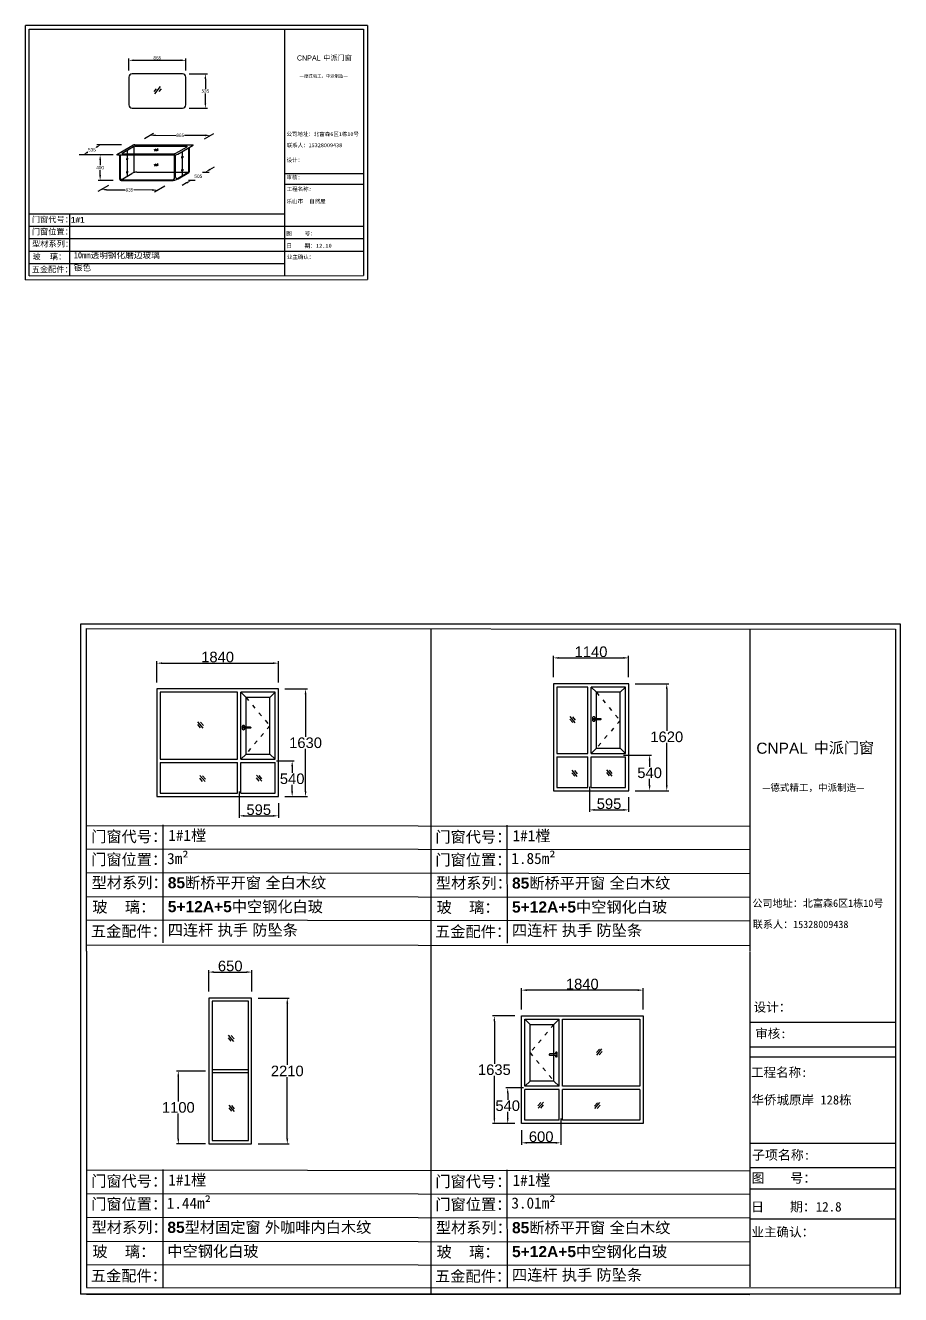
# Model space of a CAD drawing. Header units: inches. Extents: x -138455 to 599497, y -747149 to 13167.
# Drawn here: x 253082 to 266336, y -612254 to -593034 of the extents above; entities that cross this region are included whole.
import ezdxf

# ---------------------------------------------------------------- set-up
doc = ezdxf.new("R2010")
doc.units = ezdxf.units.IN
doc.header["$MEASUREMENT"] = 0
doc.header["$PDMODE"] = 35
doc.header["$PDSIZE"] = -3
doc.linetypes.add('ACAD_ISO03W100', pattern=[30, 12, -18])
doc.layers.add('0 @ 1', color=7, linetype='Continuous')
doc.styles.add('Annotative', font='arialbd.ttf')
doc.styles.add('MtXpl_', font='')
doc.styles.get("Standard").update_dxf_attribs({"font": 'arial.ttf'})
doc.styles.get('MtXpl_').set_extended_font_data('SimSun')
doc.dimstyles.get("Standard").update_dxf_attribs({"dimtxt": 80, "dimasz": 70, "dimexe": 40, "dimexo": 80, "dimgap": 0, "dimtad": 1, "dimtih": 1, "dimtoh": 1, "dimdec": 0, "dimzin": 0, "dimdsep": 46, "dimtxsty": 'Standard', "dimcen": 0.09, "dimadec": 0, "dimazin": 0, "dimtfac": 1, "dimtdec": 0, "dimtofl": 0, "dimtmove": 0, "dimatfit": 3, "dimfxl": 0, "dimtolj": 1, "dimtzin": 0, "dimarcsym": 0})

# ---------------------------------------------------------------- blocks, each defined once
blk = doc.blocks.new('*D2423')
at = {"color": 0, "lineweight": -2, "transparency": 16777216}
for p, q in [((256609, -607763), (257078, -607763)), ((257048, -607843), (257048, -608776)), ((257048, -609893), (257048, -608959)), ((256609, -609973), (257078, -609973))]:
    blk.add_line(p, q, dxfattribs=at)
at = {"color": 0, "transparency": 16777216}
for points in [[(257035, -607843), (257062, -607843), (257048, -607763)], [(257035, -609893), (257062, -609893), (257048, -609973)]]:
    blk.add_solid(points, dxfattribs=at)
at = {"layer": 'Defpoints', "color": 0, "transparency": 16777216}
for p in [(256509, -607763), (256509, -609973), (257048, -609973)]:
    blk.add_point(p, dxfattribs=at)
at = {"color": 0, "transparency": 16777216, "insert": (257048, -608868), "char_height": 160, "attachment_point": 5}
blk.add_mtext('\\A1;2210', dxfattribs=at)
blk = doc.blocks.new('*D2424')
at = {"color": 0, "lineweight": -2, "transparency": 16777216}
for p, q in [((255859, -607663), (255859, -607340)), ((256509, -607663), (256509, -607340)), ((255939, -607370), (256429, -607370))]:
    blk.add_line(p, q, dxfattribs=at)
at = {"color": 0, "transparency": 16777216}
for points in [[(255939, -607356), (255939, -607383), (255859, -607370)], [(256429, -607356), (256429, -607383), (256509, -607370)]]:
    blk.add_solid(points, dxfattribs=at)
at = {"layer": 'Defpoints', "color": 0, "transparency": 16777216}
for p in [(256509, -607370), (255859, -607763), (256509, -607763)]:
    blk.add_point(p, dxfattribs=at)
at = {"color": 0, "transparency": 16777216, "insert": (256184, -607278), "char_height": 160, "attachment_point": 5}
blk.add_mtext('\\A1;650', dxfattribs=at)
blk = doc.blocks.new('123as')
at = {"color": 0}
for p, q in [((90194, 51330), (90312, 51470)), ((90189, 51387), (90252, 51462)), ((90251, 51335), (90314, 51410))]:
    blk.add_line(p, q, dxfattribs=at)
blk = doc.blocks.new('*D2431')
at = {"color": 0, "lineweight": -2, "transparency": 16777216}
for p, q in [((255073, -602983), (255073, -602662)), ((255153, -602692), (256833, -602692)), ((256913, -602983), (256913, -602662))]:
    blk.add_line(p, q, dxfattribs=at)
at = {"color": 0, "transparency": 16777216}
for points in [[(255153, -602679), (255153, -602705), (255073, -602692)], [(256833, -602679), (256833, -602705), (256913, -602692)]]:
    blk.add_solid(points, dxfattribs=at)
at = {"layer": 'Defpoints', "color": 0, "transparency": 16777216}
for p in [(256913, -602692), (255073, -603083), (256913, -603083)]:
    blk.add_point(p, dxfattribs=at)
at = {"color": 0, "transparency": 16777216, "insert": (255993, -602600), "char_height": 160, "attachment_point": 5}
blk.add_mtext('\\A1;1840', dxfattribs=at)
blk = doc.blocks.new('*D2432')
at = {"color": 0, "lineweight": -2, "transparency": 16777216}
for p, q in [((257013, -603083), (257355, -603083)), ((257325, -603163), (257325, -603806)), ((257325, -604633), (257325, -603990)), ((257013, -604713), (257355, -604713))]:
    blk.add_line(p, q, dxfattribs=at)
at = {"color": 0, "transparency": 16777216}
for points in [[(257312, -603163), (257338, -603163), (257325, -603083)], [(257312, -604633), (257338, -604633), (257325, -604713)]]:
    blk.add_solid(points, dxfattribs=at)
at = {"layer": 'Defpoints', "color": 0, "transparency": 16777216}
for p in [(256913, -603083), (256913, -604713), (257325, -604713)]:
    blk.add_point(p, dxfattribs=at)
at = {"color": 0, "transparency": 16777216, "insert": (257325, -603898), "char_height": 160, "attachment_point": 5}
blk.add_mtext('\\A1;1630', dxfattribs=at)
blk = doc.blocks.new('*D2433')
at = {"color": 0, "lineweight": -2, "transparency": 16777216}
for p, q in [((256318, -604636), (256318, -605034)), ((256913, -604813), (256913, -605034)), ((256398, -605004), (256833, -605004))]:
    blk.add_line(p, q, dxfattribs=at)
at = {"color": 0, "transparency": 16777216}
for points in [[(256398, -604990), (256398, -605017), (256318, -605004)], [(256833, -604990), (256833, -605017), (256913, -605004)]]:
    blk.add_solid(points, dxfattribs=at)
at = {"layer": 'Defpoints', "color": 0, "transparency": 16777216}
for p in [(256318, -604536), (256913, -604713), (256913, -605004)]:
    blk.add_point(p, dxfattribs=at)
at = {"color": 0, "transparency": 16777216, "insert": (256616, -604912), "char_height": 160, "attachment_point": 5}
blk.add_mtext('\\A1;595', dxfattribs=at)
blk = doc.blocks.new('*D2435')
at = {"color": 0, "lineweight": -2, "transparency": 16777216}
for p, q in [((261078, -602903), (261078, -602582)), ((261158, -602612), (262138, -602612)), ((262218, -602903), (262218, -602582))]:
    blk.add_line(p, q, dxfattribs=at)
at = {"color": 0, "transparency": 16777216}
for points in [[(261158, -602599), (261158, -602625), (261078, -602612)], [(262138, -602599), (262138, -602625), (262218, -602612)]]:
    blk.add_solid(points, dxfattribs=at)
at = {"layer": 'Defpoints', "color": 0, "transparency": 16777216}
for p in [(262218, -602612), (261078, -603003), (262218, -603003)]:
    blk.add_point(p, dxfattribs=at)
at = {"color": 0, "transparency": 16777216, "insert": (261648, -602520), "char_height": 160, "attachment_point": 5}
blk.add_mtext('\\A1;1140', dxfattribs=at)
blk = doc.blocks.new('*D2436')
at = {"color": 0, "lineweight": -2, "transparency": 16777216}
for p, q in [((262318, -603003), (262825, -603003)), ((262795, -603083), (262795, -603716)), ((262795, -604543), (262795, -603900)), ((262318, -604623), (262825, -604623))]:
    blk.add_line(p, q, dxfattribs=at)
at = {"color": 0, "transparency": 16777216}
for points in [[(262781, -603083), (262808, -603083), (262795, -603003)], [(262781, -604543), (262808, -604543), (262795, -604623)]]:
    blk.add_solid(points, dxfattribs=at)
at = {"layer": 'Defpoints', "color": 0, "transparency": 16777216}
for p in [(262218, -603003), (262218, -604623), (262795, -604623)]:
    blk.add_point(p, dxfattribs=at)
at = {"color": 0, "transparency": 16777216, "insert": (262795, -603808), "char_height": 160, "attachment_point": 5}
blk.add_mtext('\\A1;1620', dxfattribs=at)
blk = doc.blocks.new('*D2437')
at = {"color": 0, "lineweight": -2, "transparency": 16777216}
for p, q in [((262138, -604083), (262565, -604083)), ((262535, -604163), (262535, -604261)), ((262535, -604543), (262535, -604445)), ((262318, -604623), (262565, -604623))]:
    blk.add_line(p, q, dxfattribs=at)
at = {"color": 0, "transparency": 16777216}
for points in [[(262522, -604163), (262549, -604163), (262535, -604083)], [(262522, -604543), (262549, -604543), (262535, -604623)]]:
    blk.add_solid(points, dxfattribs=at)
at = {"layer": 'Defpoints', "color": 0, "transparency": 16777216}
for p in [(262038, -604083), (262218, -604623), (262535, -604623)]:
    blk.add_point(p, dxfattribs=at)
at = {"color": 0, "transparency": 16777216, "insert": (262535, -604353), "char_height": 160, "attachment_point": 5}
blk.add_mtext('\\A1;540', dxfattribs=at)
blk = doc.blocks.new('*D2434')
at = {"color": 0, "lineweight": -2, "transparency": 16777216}
for p, q in [((261623, -604566), (261623, -604944)), ((262218, -604723), (262218, -604944)), ((261703, -604914), (262138, -604914))]:
    blk.add_line(p, q, dxfattribs=at)
at = {"color": 0, "transparency": 16777216}
for points in [[(261703, -604900), (261703, -604927), (261623, -604914)], [(262138, -604900), (262138, -604927), (262218, -604914)]]:
    blk.add_solid(points, dxfattribs=at)
at = {"layer": 'Defpoints', "color": 0, "transparency": 16777216}
for p in [(261623, -604466), (262218, -604623), (262218, -604914)]:
    blk.add_point(p, dxfattribs=at)
at = {"color": 0, "transparency": 16777216, "insert": (261921, -604822), "char_height": 160, "attachment_point": 5}
blk.add_mtext('\\A1;595', dxfattribs=at)
blk = doc.blocks.new('*D2438')
at = {"color": 0, "lineweight": -2, "transparency": 16777216}
for p, q in [((256884, -604173), (257152, -604173)), ((257122, -604253), (257122, -604351)), ((257122, -604633), (257122, -604535)), ((257013, -604713), (257152, -604713))]:
    blk.add_line(p, q, dxfattribs=at)
at = {"color": 0, "transparency": 16777216}
for points in [[(257109, -604253), (257136, -604253), (257122, -604173)], [(257109, -604633), (257136, -604633), (257122, -604713)]]:
    blk.add_solid(points, dxfattribs=at)
at = {"layer": 'Defpoints', "color": 0, "transparency": 16777216}
for p in [(256784, -604173), (256913, -604713), (257122, -604713)]:
    blk.add_point(p, dxfattribs=at)
at = {"color": 0, "transparency": 16777216, "insert": (257122, -604443), "char_height": 160, "attachment_point": 5}
blk.add_mtext('\\A1;540', dxfattribs=at)
blk = doc.blocks.new('dzcs')
blk.add_lwpolyline([(142096, -3328), (142196, -3328, 0.414214), (142206, -3318), (142206, -3318, 0.414214), (142196, -3308), (142096, -3308, 0.414214), (142086, -3318), (142086, -3318, 0.414214)], format="xyb", close=True)
blk.add_lwpolyline([(142182, -3328), (142182, -3342, 0.414214), (142196, -3355), (142196, -3355, 0.414214), (142209, -3342), (142209, -3294, 0.414214), (142196, -3280), (142196, -3280, 0.414214), (142182, -3294), (142182, -3308)], format="xyb")
blk = doc.blocks.new('*D2446')
at = {"color": 0, "lineweight": -2, "transparency": 16777216}
for p, q in [((260596, -607934), (260596, -607613)), ((262356, -607643), (260676, -607643)), ((262436, -607934), (262436, -607613))]:
    blk.add_line(p, q, dxfattribs=at)
at = {"color": 0, "transparency": 16777216}
for points in [[(260676, -607630), (260676, -607657), (260596, -607643)], [(262356, -607630), (262356, -607657), (262436, -607643)]]:
    blk.add_solid(points, dxfattribs=at)
at = {"layer": 'Defpoints', "color": 0, "transparency": 16777216}
for p in [(260596, -607643), (260596, -608034), (262436, -608034)]:
    blk.add_point(p, dxfattribs=at)
at = {"color": 0, "transparency": 16777216, "insert": (261516, -607552), "char_height": 160, "attachment_point": 5}
blk.add_mtext('\\A1;1840', dxfattribs=at)
blk = doc.blocks.new('*D2447')
at = {"color": 0, "lineweight": -2, "transparency": 16777216}
for p, q in [((260496, -608034), (260154, -608034)), ((260184, -608114), (260184, -608758)), ((260184, -609584), (260184, -608941)), ((260496, -609664), (260154, -609664))]:
    blk.add_line(p, q, dxfattribs=at)
at = {"color": 0, "transparency": 16777216}
for points in [[(260171, -608114), (260197, -608114), (260184, -608034)], [(260171, -609584), (260197, -609584), (260184, -609664)]]:
    blk.add_solid(points, dxfattribs=at)
at = {"layer": 'Defpoints', "color": 0, "transparency": 16777216}
for p in [(260596, -608034), (260184, -609664), (260596, -609664)]:
    blk.add_point(p, dxfattribs=at)
at = {"color": 0, "transparency": 16777216, "insert": (260184, -608849), "char_height": 160, "width": 462.21, "attachment_point": 5}
blk.add_mtext('\\A1;1635', dxfattribs=at)
blk = doc.blocks.new('*D2445')
at = {"color": 0, "lineweight": -2, "transparency": 16777216}
for p, q in [((261191, -609587), (261191, -609985)), ((260596, -609764), (260596, -609985)), ((261111, -609955), (260676, -609955))]:
    blk.add_line(p, q, dxfattribs=at)
at = {"color": 0, "transparency": 16777216}
for points in [[(260676, -609942), (260676, -609969), (260596, -609955)], [(261111, -609942), (261111, -609969), (261191, -609955)]]:
    blk.add_solid(points, dxfattribs=at)
at = {"layer": 'Defpoints', "color": 0, "transparency": 16777216}
for p in [(261191, -609487), (260596, -609664), (260596, -609955)]:
    blk.add_point(p, dxfattribs=at)
at = {"color": 0, "transparency": 16777216, "insert": (260893, -609863), "char_height": 160, "attachment_point": 5}
blk.add_mtext('\\A1;600', dxfattribs=at)
blk = doc.blocks.new('*D2448')
at = {"color": 0, "lineweight": -2, "transparency": 16777216}
for p, q in [((260625, -609124), (260356, -609124)), ((260386, -609204), (260386, -609303)), ((260386, -609584), (260386, -609486)), ((260496, -609664), (260356, -609664))]:
    blk.add_line(p, q, dxfattribs=at)
at = {"color": 0, "transparency": 16777216}
for points in [[(260373, -609204), (260400, -609204), (260386, -609124)], [(260373, -609584), (260400, -609584), (260386, -609664)]]:
    blk.add_solid(points, dxfattribs=at)
at = {"layer": 'Defpoints', "color": 0, "transparency": 16777216}
for p in [(260725, -609124), (260386, -609664), (260596, -609664)]:
    blk.add_point(p, dxfattribs=at)
at = {"color": 0, "transparency": 16777216, "insert": (260386, -609394), "char_height": 160, "attachment_point": 5}
blk.add_mtext('\\A1;540', dxfattribs=at)
blk = doc.blocks.new('*D2521')
at = {"color": 0, "lineweight": -2, "transparency": 16777216}
for p, q in [((254339, -595461), (254181, -595551)), ((254313, -595522), (254591, -595524)), ((255007, -595527), (254722, -595525)), ((255193, -595468), (255035, -595557))]:
    blk.add_line(p, q, dxfattribs=at)
at = {"color": 0, "transparency": 16777216}
for points in [[(254313, -595509), (254313, -595535), (254233, -595521)], [(255007, -595514), (255007, -595541), (255087, -595528)]]:
    blk.add_solid(points, dxfattribs=at)
at = {"layer": 'Defpoints', "color": 0, "transparency": 16777216}
for p in [(254513, -595362), (255367, -595369), (255087, -595528)]:
    blk.add_point(p, dxfattribs=at)
at = {"color": 0, "transparency": 16777216, "insert": (254657, -595525), "char_height": 50, "attachment_point": 5}
blk.add_mtext('\\A1;835', dxfattribs=at)
blk = doc.blocks.new('*D2522')
at = {"color": 0, "lineweight": -2, "transparency": 16777216}
for p, q in [((254413, -594994), (254184, -594994)), ((254214, -595074), (254214, -595153)), ((254214, -595302), (254214, -595224)), ((254413, -595382), (254184, -595382))]:
    blk.add_line(p, q, dxfattribs=at)
at = {"color": 0, "transparency": 16777216}
for points in [[(254201, -595074), (254228, -595074), (254214, -594994)], [(254201, -595302), (254228, -595302), (254214, -595382)]]:
    blk.add_solid(points, dxfattribs=at)
at = {"layer": 'Defpoints', "color": 0, "transparency": 16777216}
for p in [(254513, -594994), (254214, -595382), (254513, -595382)]:
    blk.add_point(p, dxfattribs=at)
at = {"color": 0, "transparency": 16777216, "insert": (254214, -595188), "char_height": 50, "attachment_point": 5}
blk.add_mtext('\\A1;400', dxfattribs=at)
blk = doc.blocks.new('*D2523')
at = {"color": 0, "lineweight": -2, "transparency": 16777216}
for p, q in [((254538, -594841), (254164, -594841)), ((254268, -594994), (253894, -594994)), ((254025, -594955), (254027, -594953)), ((254156, -594880), (254153, -594882))]:
    blk.add_line(p, q, dxfattribs=at)
at = {"color": 0, "transparency": 16777216}
for points in [[(254149, -594869), (254162, -594892), (254225, -594841)], [(254018, -594943), (254031, -594966), (253955, -594994)]]:
    blk.add_solid(points, dxfattribs=at)
at = {"layer": 'Defpoints', "color": 0, "transparency": 16777216}
for p in [(254225, -594841), (254741, -594841), (254471, -594994)]:
    blk.add_point(p, dxfattribs=at)
at = {"color": 0, "transparency": 16777216, "insert": (254090, -594918), "char_height": 50, "attachment_point": 5}
blk.add_mtext('\\A1;535', dxfattribs=at)
blk = doc.blocks.new('*D2524')
at = {"color": 0, "lineweight": -2, "transparency": 16777216}
for p, q in [((255877, -595216), (255946, -595176)), ((255524, -595420), (255455, -595460)), ((255552, -595380), (255654, -595380)), ((255766, -595256), (255867, -595256))]:
    blk.add_line(p, q, dxfattribs=at)
at = {"color": 0, "transparency": 16777216}
for points in [[(255870, -595204), (255883, -595227), (255807, -595256)], [(255518, -595408), (255531, -595431), (255594, -595380)]]:
    blk.add_solid(points, dxfattribs=at)
at = {"layer": 'Defpoints', "color": 0, "transparency": 16777216}
for p in [(255353, -595380), (255566, -595256), (255807, -595256)]:
    blk.add_point(p, dxfattribs=at)
at = {"color": 0, "transparency": 16777216, "insert": (255700, -595318), "char_height": 50, "attachment_point": 5}
blk.add_mtext('\\A1;505', dxfattribs=at)
blk = doc.blocks.new('*D2525')
at = {"color": 0, "lineweight": -2, "transparency": 16777216}
for p, q in [((254884, -594749), (255024, -594668)), ((255052, -594698), (255363, -594699)), ((255804, -594699), (255494, -594699)), ((255796, -594750), (255936, -594669))]:
    blk.add_line(p, q, dxfattribs=at)
at = {"color": 0, "transparency": 16777216}
for points in [[(255052, -594685), (255052, -594712), (254972, -594698)], [(255804, -594686), (255804, -594713), (255884, -594699)]]:
    blk.add_solid(points, dxfattribs=at)
at = {"layer": 'Defpoints', "color": 0, "transparency": 16777216}
for p in [(254711, -594849), (255623, -594850), (255884, -594699)]:
    blk.add_point(p, dxfattribs=at)
at = {"color": 0, "transparency": 16777216, "insert": (255428, -594699), "char_height": 50, "attachment_point": 5}
blk.add_mtext('\\A1;865', dxfattribs=at)
blk = doc.blocks.new('*D2526')
at = {"color": 0, "lineweight": -2, "transparency": 16777216}
for p, q in [((255563, -593768), (255838, -593768)), ((255808, -593848), (255808, -593993)), ((255808, -594208), (255808, -594064)), ((255563, -594288), (255838, -594288))]:
    blk.add_line(p, q, dxfattribs=at)
at = {"color": 0, "transparency": 16777216}
for points in [[(255794, -593848), (255821, -593848), (255808, -593768)], [(255794, -594208), (255821, -594208), (255808, -594288)]]:
    blk.add_solid(points, dxfattribs=at)
at = {"layer": 'Defpoints', "color": 0, "transparency": 16777216}
for p in [(255463, -593768), (255463, -594288), (255808, -594288)]:
    blk.add_point(p, dxfattribs=at)
at = {"color": 0, "transparency": 16777216, "insert": (255808, -594028), "char_height": 50, "attachment_point": 5}
blk.add_mtext('\\A1;535', dxfattribs=at)
blk = doc.blocks.new('*D2527')
at = {"color": 0, "lineweight": -2, "transparency": 16777216}
for p, q in [((254648, -593718), (254648, -593533)), ((254728, -593563), (255433, -593563)), ((255513, -593718), (255513, -593533))]:
    blk.add_line(p, q, dxfattribs=at)
at = {"color": 0, "transparency": 16777216}
for points in [[(254728, -593549), (254728, -593576), (254648, -593563)], [(255433, -593549), (255433, -593576), (255513, -593563)]]:
    blk.add_solid(points, dxfattribs=at)
at = {"layer": 'Defpoints', "color": 0, "transparency": 16777216}
for p in [(255513, -593563), (254648, -593818), (255513, -593818)]:
    blk.add_point(p, dxfattribs=at)
at = {"color": 0, "transparency": 16777216, "insert": (255080, -593527), "char_height": 50, "attachment_point": 5}
blk.add_mtext('\\A1;865', dxfattribs=at)
blk = doc.blocks.new('*D2528')
at = {"color": 0, "lineweight": -2, "transparency": 16777216}
for p, q in [((255809, -608868), (255368, -608868)), ((255398, -608948), (255398, -609328)), ((255398, -609893), (255398, -609512)), ((255809, -609973), (255368, -609973))]:
    blk.add_line(p, q, dxfattribs=at)
at = {"color": 0, "transparency": 16777216}
for points in [[(255384, -608948), (255411, -608948), (255398, -608868)], [(255384, -609893), (255411, -609893), (255398, -609973)]]:
    blk.add_solid(points, dxfattribs=at)
at = {"layer": 'Defpoints', "color": 0, "transparency": 16777216}
for p in [(255909, -608868), (255398, -609973), (255909, -609973)]:
    blk.add_point(p, dxfattribs=at)
at = {"color": 0, "transparency": 16777216, "insert": (255398, -609420), "char_height": 160, "attachment_point": 5}
blk.add_mtext('\\A1;1100', dxfattribs=at)

msp = doc.modelspace()

# ---------------------------------------------------------------- linework, layer by layer
for p, q in [((258261.9, -593033.9), (253082, -593033.9)), ((253082, -596885.6), (253082, -593033.9)), ((253141.2, -593092.9), (258202.9, -593092.9)), ((253141.2, -596826.3), (253141.2, -593092.9)), ((257005.4, -593092.9), (257005.4, -596823.2)), ((258202.9, -593092.9), (258202.9, -596823)), ((258261.9, -593033.9), (258261.9, -596882.2)), ((255061.4, -593993.4), (255026.2, -594036.4)), ((255124.2, -593961.8), (255039.7, -594070.5)), ((255140.3, -593993.4), (255105.1, -594036.4)), ((254469.4, -594988.5), (254711.1, -594849)), ((254741.1, -594840.9), (255620.4, -594840.9)), ((255390.5, -594984.4), (255622.9, -594850.2)), ((254479.7, -594994.1), (254470.9, -594994.1)), ((254479.7, -594994.1), (255360.6, -594992.4)), ((254513, -595362.5), (254513, -594994)), ((254523, -595352.5), (254523, -594994)), ((254547.8, -594968.2), (254720.9, -594868.2)), ((254550.3, -594977.5), (255333.2, -594977.5)), ((254622.1, -595047.4), (254613.4, -595052.4)), ((254613.4, -595052.4), (254613.4, -595071.7)), ((254622.1, -594925.3), (254622.1, -594977.5)), ((254622.1, -594993.8), (254622.1, -595319.5)), ((254630.7, -595042.4), (254622.1, -595047.4)), ((254630.7, -595042.4), (254630.7, -595061.7)), ((254731.2, -595262), (254731.2, -594863.7)), ((254745.9, -594861.5), (255528.9, -594861.5)), ((255058, -594908), (255027.7, -594925.5)), ((255094.3, -594903.6), (255035.9, -594937.3)), ((255091.9, -594921.9), (255061.6, -594939.5)), ((255338, -595352.5), (255338, -595002.5)), ((255356.6, -595332.9), (255356.6, -594992.4)), ((255358.2, -594970.8), (255531.4, -594870.8)), ((255457.1, -595018.4), (255448.4, -595023.4)), ((255448.4, -595023.4), (255448.4, -595042.8)), ((255457.1, -595037.8), (255448.4, -595042.8)), ((255457.1, -594946), (255457.1, -595309.5)), ((255465.7, -595013.4), (255457.1, -595018.4)), ((255465.7, -595032.8), (255457.1, -595037.8)), ((255465.7, -595013.4), (255465.7, -595032.8)), ((255557.5, -595240), (255557.5, -594888)), ((255566.2, -595245), (255566.2, -594883)), ((254622.1, -595066.7), (254613.4, -595071.7)), ((254630.7, -595061.7), (254622.1, -595066.7)), ((254630.7, -595242.5), (254622.1, -595247.5)), ((254630.7, -595242.5), (254630.7, -595261.8)), ((255058, -595135.2), (255027.7, -595152.8)), ((255094.3, -595130.8), (255035.9, -595164.5)), ((255091.9, -595149.1), (255061.6, -595166.7)), ((255457.1, -595218.5), (255448.4, -595223.5)), ((255448.4, -595223.5), (255448.4, -595242.9)), ((255457.1, -595237.9), (255448.4, -595242.9)), ((255465.7, -595213.5), (255457.1, -595218.5)), ((255465.7, -595232.9), (255457.1, -595237.9)), ((255465.7, -595213.5), (255465.7, -595232.9)), ((254533, -595382.5), (255294.4, -595382.5)), ((254534, -595370.4), (254696.4, -595276.6)), ((254543, -595372.5), (255318, -595372.5)), ((254622.1, -595247.5), (254613.4, -595252.5)), ((254613.4, -595252.5), (254613.4, -595271.8)), ((254622.1, -595266.8), (254613.4, -595271.8)), ((254630.7, -595261.8), (254622.1, -595266.8)), ((254771.4, -595256.5), (255548.8, -595256.5)), ((255386.6, -595350.2), (255547.5, -595257.3)), ((255394.4, -595355.7), (255556.2, -595262.3)), ((257005.4, -595278.9), (258202.9, -595278.9)), ((257005.4, -595437.5), (258202.9, -595437.5)), ((253140.6, -595885.6), (257005.4, -595885.6)), ((253750.6, -595880.9), (253750.8, -596822.1)), ((253140.7, -596074.5), (258202.9, -596073.2)), ((253140.8, -596263.5), (258202.9, -596262.2)), ((253140.9, -596452.6), (258202.9, -596452.6)), ((253141, -596640.2), (257005.4, -596638.5)), ((253082, -596885.6), (258261.9, -596882.2)), ((253141.2, -596826.3), (258202.9, -596823)), ((253916.5, -602101.4), (253916.5, -607145.4)), ((266336.4, -602101.4), (253916.5, -602101.4)), ((266336.4, -607154.2), (266336.4, -602101.4)), ((254009.3, -607052.7), (254009.4, -602167.2)), ((254009.4, -602167.2), (266258.5, -602179.4)), ((259224.3, -602172.4), (259224.3, -612246.6)), ((264051.3, -602179.4), (264051.3, -607045.7)), ((266258.5, -602179.4), (266260.3, -607061.3)), ((256913.4, -603082.9), (255073.4, -603082.9)), ((255073.4, -603082.9), (255073.4, -604712.9)), ((256913.4, -604712.9), (256913.4, -603082.9)), ((262218.5, -603003.1), (261078.5, -603003.1)), ((261078.5, -603003.1), (261078.5, -604623.1)), ((261598.5, -603053.1), (261128.5, -603053.1)), ((261128.5, -603053.1), (261128.5, -604058.1)), ((261598.5, -604058.1), (261598.5, -603053.1)), ((262168.5, -603053.1), (261648.5, -603053.1)), ((261648.5, -604058.1), (261648.5, -603053.1)), ((261728.5, -603133.1), (261648.5, -603053.1)), ((262088.5, -603133.1), (262168.5, -603053.1)), ((262168.5, -604058.1), (262168.5, -603053.1)), ((262218.5, -604623.1), (262218.5, -603003.1)), ((255123.4, -603132.9), (255123.4, -604147.9)), ((256293.4, -603132.9), (255123.4, -603132.9)), ((256293.4, -604147.9), (256293.4, -603132.9)), ((256343.4, -604147.9), (256343.4, -603132.9)), ((256863.4, -603132.9), (256343.4, -603132.9)), ((256423.4, -603212.9), (256343.4, -603132.9)), ((256783.4, -603212.9), (256423.4, -603212.9)), ((256423.4, -604067.9), (256423.4, -603212.9)), ((256783.4, -603212.9), (256863.4, -603132.9)), ((256783.4, -604067.9), (256783.4, -603212.9)), ((256863.4, -604147.9), (256863.4, -603132.9)), ((262088.5, -603133.1), (261728.5, -603133.1)), ((261728.5, -603978.1), (261728.5, -603133.1)), ((262088.5, -603978.1), (262088.5, -603133.1)), ((256423.4, -604067.9), (256343.4, -604147.9)), ((256423.4, -604067.9), (256783.4, -604067.9)), ((256783.4, -604067.9), (256863.4, -604147.9)), ((261128.5, -604058.1), (261598.5, -604058.1)), ((261728.5, -603978.1), (261648.5, -604058.1)), ((261648.5, -604058.1), (262168.5, -604058.1)), ((261728.5, -603978.1), (262088.5, -603978.1)), ((262088.5, -603978.1), (262168.5, -604058.1)), ((255123.4, -604147.9), (256293.4, -604147.9)), ((255123.4, -604197.9), (256293.4, -604197.9)), ((255123.4, -604197.9), (255123.4, -604662.9)), ((256293.4, -604662.9), (256293.4, -604197.9)), ((256343.4, -604147.9), (256863.4, -604147.9)), ((256343.4, -604662.9), (256343.4, -604197.9)), ((256343.4, -604197.9), (256863.4, -604197.9)), ((256863.4, -604662.9), (256863.4, -604197.9)), ((261128.5, -604108.1), (261128.5, -604573.1)), ((261128.5, -604108.1), (261598.5, -604108.1)), ((261598.5, -604573.1), (261598.5, -604108.1)), ((261648.5, -604108.1), (262168.5, -604108.1)), ((261648.5, -604573.1), (261648.5, -604108.1)), ((262168.5, -604573.1), (262168.5, -604108.1)), ((261078.5, -604623.1), (262218.5, -604623.1)), ((261128.5, -604573.1), (261598.5, -604573.1)), ((261648.5, -604573.1), (262168.5, -604573.1)), ((255073.4, -604712.9), (256913.4, -604712.9)), ((255123.4, -604662.9), (256293.4, -604662.9)), ((256343.4, -604662.9), (256863.4, -604662.9)), ((254009.3, -605148.6), (264051.3, -605159)), ((255162.2, -605139.8), (255162.7, -606927.8)), ((260375.1, -605145.2), (260375.6, -606933.2)), ((254009.3, -605505.1), (264051.3, -605515.6)), ((254009.3, -605864.1), (264051.3, -605874.6)), ((254009.3, -606225.9), (264051.3, -606236.4)), ((254009.3, -606579.1), (264051.3, -606591.3)), ((254009.3, -606957.6), (264051.3, -606965)), ((253916.5, -607145.4), (253916.5, -612246.6)), ((254009.3, -607052.7), (254009.3, -612145)), ((264051.3, -607060), (264051.3, -612138)), ((266258.4, -607061.3), (266260.3, -612153.6)), ((266336.4, -612246.6), (266336.4, -607154.2)), ((256508.5, -607762.6), (255858.5, -607762.6)), ((255858.5, -607762.6), (255858.5, -609972.6)), ((256458.5, -607812.6), (255908.5, -607812.6)), ((255908.5, -607812.6), (255908.5, -609922.6)), ((256458.5, -609922.6), (256458.5, -607812.6)), ((256508.5, -609972.6), (256508.5, -607762.6)), ((260595.5, -609664.4), (260595.5, -608034.4)), ((260595.5, -608034.4), (262435.5, -608034.4)), ((260645.5, -609099.4), (260645.5, -608084.4)), ((260645.5, -608084.4), (261165.5, -608084.4)), ((260725.5, -608164.4), (260645.5, -608084.4)), ((261085.5, -608164.4), (261165.5, -608084.4)), ((261165.5, -609099.4), (261165.5, -608084.4)), ((261215.5, -608084.4), (262385.5, -608084.4)), ((261215.5, -609099.4), (261215.5, -608084.4)), ((262385.5, -608084.4), (262385.5, -609099.4)), ((262435.5, -608034.4), (262435.5, -609664.4)), ((260725.5, -609019.4), (260725.5, -608164.4)), ((260725.5, -608164.4), (261085.5, -608164.4)), ((261085.5, -609019.4), (261085.5, -608164.4)), ((264051.3, -608127), (266258.5, -608127)), ((264051.3, -608504.2), (266258.4, -608504.2)), ((264051.3, -608653.7), (266259.8, -608653)), ((255908.5, -608842.6), (256458.5, -608842.6)), ((255908.5, -608892.6), (256458.5, -608892.6)), ((260725.5, -609019.4), (260645.5, -609099.4)), ((261085.5, -609019.4), (260725.5, -609019.4)), ((261085.5, -609019.4), (261165.5, -609099.4)), ((261165.5, -609099.4), (260645.5, -609099.4)), ((260645.5, -609614.4), (260645.5, -609149.4)), ((261165.5, -609149.4), (260645.5, -609149.4)), ((261165.5, -609614.4), (261165.5, -609149.4)), ((262385.5, -609099.4), (261215.5, -609099.4)), ((262385.5, -609149.4), (261215.5, -609149.4)), ((261215.5, -609614.4), (261215.5, -609149.4)), ((262385.5, -609149.4), (262385.5, -609614.4)), ((261165.5, -609614.4), (260645.5, -609614.4)), ((262385.5, -609614.4), (261215.5, -609614.4)), ((262435.5, -609664.4), (260595.5, -609664.4)), ((255858.5, -609972.6), (256508.5, -609972.6)), ((255908.5, -609922.6), (256458.5, -609922.6)), ((264051.3, -609960.4), (266259.9, -609959.7)), ((254009.3, -610366.6), (264051.3, -610377.1)), ((255162.2, -610357.9), (255162.7, -612145.8)), ((260375.1, -610363.3), (260375.6, -612151.3)), ((264051.3, -610330.2), (266260, -610329.5)), ((254009.3, -610723.2), (264051.3, -610733.7)), ((264051.3, -610652.6), (266260.1, -610652)), ((254009.3, -611082.2), (264051.3, -611092.7)), ((264051.3, -611107.9), (266260.2, -611107.3)), ((254009.3, -611444), (264051.3, -611454.4)), ((254009.3, -611797.1), (264051.3, -611809.4)), ((254009.3, -612145), (266336.4, -612153.7)), ((266336.4, -612246.6), (253916.5, -612246.6)), ((254009.3, -612246.6), (264051.3, -612253.9))]:
    msp.add_line(p, q)
msp.add_lwpolyline([(254697.6, -594288.3), (255462.6, -594288.3, 0.4142136), (255512.6, -594238.3), (255512.6, -593818.3, 0.4142136), (255462.6, -593768.3), (254697.6, -593768.3, 0.4142136), (254647.6, -593818.3), (254647.6, -594238.3, 0.4142136)], format="xyb", close=True)
at = {"linetype": 'ACAD_ISO03W100', "ltscale": 5}
for points in [[(256423.4, -603212.9), (256783.4, -603640.4), (256423.4, -604067.9)], [(261728.5, -603133.1), (262088.5, -603560.6), (261728.5, -603978.1)], [(261085.5, -608164.4), (260725.5, -608591.9), (261085.5, -609019.4)]]:
    msp.add_lwpolyline(points, dxfattribs=at)
for centre, radius, start, end in [((254741.1, -594900.9), 60, 90, 120), ((255620.4, -594845.9), 5, 300, 90), ((254470.9, -594991.1), 3, 120, 270), ((254550.3, -594972.5), 5, 120, 270), ((254745.9, -594911.5), 50, 90, 120), ((255328, -595002.5), 10, 0, 90), ((255333.2, -594927.5), 50, 270, 300), ((255360.5, -594932.4), 60, 270.10876, 300), ((255528.9, -594866.5), 5, 300, 90), ((255537.5, -595240), 20, 300, 0), ((254533, -595362.5), 20, 180, 270), ((254543, -595352.5), 20, 180, 270), ((254771.4, -595406.5), 150, 90, 120), ((255294.4, -595182.5), 200, 270, 300), ((255318, -595352.5), 20, 270, 0), ((255376.6, -595332.9), 20, 180, 300), ((255546.2, -595245), 20, 300, 0)]:
    msp.add_arc(centre, radius, start, end)

# ---------------------------------------------------------------- block references
at = {"yscale": 0.6684526412304076, "zscale": 0.6684526412304076}
for p, xscale in [((321699.4, -637906.8), -0.6684526412304076), ((316064, -637986.6), -0.6684526412304076), ((316094.5, -638797.6), -0.6684526412304076), ((316952, -638792.6), -0.6684526412304076), ((321729.8, -638717.8), -0.6684526412304076), ((322257.1, -638712.8), -0.6684526412304076), ((316529.3, -642732.2), -0.6684526412304076), ((201444.9, -642938.1), 0.6684526412304076), ((316537.9, -643792.4), -0.6684526412304076), ((200556.9, -643744.1), 0.6684526412304076), ((201414.4, -643749.2), 0.6684526412304076)]:
    msp.add_blockref('123as', p, dxfattribs=dict(at, xscale=xscale))
at = {"xscale": -1}
for p in [(403885.3, -600220.3), (398580.7, -600349.7)]:
    msp.add_blockref('dzcs', p, dxfattribs=at)
msp.add_blockref('dzcs', (118928.2, -605301.2))

# ---------------------------------------------------------------- texts
for height, p in [(76.95, (257194.4, -593565.8)), (167.44, (264151.4, -604063.3))]:
    msp.add_text('CNPAL', height=height).set_placement(p)
at = {"style": 'MtXpl_'}
for s, height, p in [('中派门窗', 76.95, (257593.9, -593562.7)), ('—德式精工，中派制造—', 47.355, (257234.6, -593825.2)), ('公司地址：北富森6区1栋10号', 59.193, (257036.2, -594709.3)), ('联系人：15328009438', 59.193, (257039.4, -594878.5)), ('设计：', 59.19, (257039.5, -595103.1)), ('审核:', 59.19, (257035.7, -595363.7)), ('工程名称:', 59.19, (257039.3, -595541.4)), ('乐山市  自然屋', 59.19, (257039.3, -595727.4)), ('图    号：', 61.17, (257033.4, -596214.5)), ('日    期：12.10', 61.167, (257033.6, -596401.8)), ('业主确认：', 59.19, (257041.8, -596570.6)), ('中派门窗', 167.44, (265020.8, -604056.5)), ('—德式精工，中派制造—', 103.038, (264239, -604627.8)), ('公司地址：北富森6区1栋10号', 111.939, (264092, -606383)), ('联系人：15328009438', 111.939, (264098, -606703)), ('设计：', 139.11, (264110.8, -607969.3)), ('审核:', 139.11, (264134.8, -608368.9)), ('工程名称:', 139.11, (264071, -608956.8)), ('华侨城原岸 128栋', 139.11, (264077.8, -609374.6)), ('子项名称:', 143.75, (264085.4, -610211)), ('图    号：', 143.75, (264078.5, -610559.6)), ('日    期：12.8', 143.75, (264072, -610995.4)), ('业主确认：', 139.11, (264078.1, -611374.4))]:
    msp.add_text(s, height=height, dxfattribs=at).set_placement(p)
at = {"layer": '0 @ 1', "style": 'Annotative'}
for s, height, p in [('门窗代号：', 88.79, (253180, -596018.6)), ('1#1', 88.79, (253771.7, -596022.8)), ('门窗位置：', 88.79, (253180, -596201.5)), ('型材系列：', 88.79, (253183.7, -596386.3)), ('玻    璃：', 88.79, (253189.9, -596580)), ('五金配件：', 88.79, (253177.8, -596773.1)), ('门窗代号：', 168.68, (254078.2, -605401.2)), ('门窗代号：', 168.68, (259291.1, -605406.7)), ('门窗位置：', 168.68, (254078.2, -605748.7)), ('门窗位置：', 168.68, (259291.1, -605754.1)), ('型材系列：', 168.68, (254085.3, -606099.8)), ('85断桥平开窗 全白木纹', 168.681, (255238.4, -606101.3)), ('型材系列：', 168.68, (259298.2, -606105.2)), ('85断桥平开窗 全白木纹', 168.681, (260451.3, -606106.7)), ('玻    璃：', 168.68, (254097.1, -606467.9)), ('5+12A+5中空钢化白玻', 168.681, (255238.5, -606463.1)), ('玻    璃：', 168.68, (259310, -606473.3)), ('5+12A+5中空钢化白玻', 168.681, (260451.4, -606468.5)), ('五金配件：', 168.68, (254074, -606834.6)), ('四连杆 执手 防坠条', 168.68, (255237.9, -606816.5)), ('五金配件：', 168.68, (259286.9, -606840)), ('四连杆 执手 防坠条', 168.68, (260450.8, -606821.9)), ('门窗代号：', 168.68, (254078.1, -610619.3)), ('门窗代号：', 168.68, (259291.1, -610624.7)), ('门窗位置：', 168.68, (254078.1, -610966.8)), ('门窗位置：', 168.68, (259291.1, -610972.2)), ('型材系列：', 168.68, (254085.3, -611317.9)), ('85型材固定窗 外咖啡内白木纹', 168.681, (255232, -611319.4)), ('型材系列：', 168.68, (259298.2, -611323.3)), ('85断桥平开窗 全白木纹', 168.681, (260451.3, -611324.8)), ('玻    璃：', 168.68, (254097, -611685.9)), ('中空钢化白玻', 168.68, (255232.1, -611681.1)), ('玻    璃：', 168.68, (259310, -611691.4)), ('5+12A+5中空钢化白玻', 168.681, (260451.4, -611686.6)), ('五金配件：', 168.68, (254074, -612052.7)), ('五金配件：', 168.68, (259286.9, -612058.1)), ('四连杆 执手 防坠条', 168.68, (260450.8, -612040))]:
    msp.add_text(s, height=height, dxfattribs=at).set_placement(p)
at = {"layer": '0 @ 1', "attachment_point": 1, "style": 'Annotative'}
for s, insert, char_height in [('{\\fSimSun|b1|i0|c134|p2;10mm透明钢化磨边玻璃}', (253813.7, -596466.6), 93.656), ('{\\fSimSun|b1|i0|c134|p2;银色}', (253813.8, -596653.9), 93.656), ('{\\fSimSun|b1|i0|c134|p2;1#1樘}', (255246.2, -605215.3), 168.681), ('{\\fSimSun|b1|i0|c134|p2;1#1樘}', (260459.1, -605220.8), 168.681), ('{\\fSimSun|b1|i0|c134|p2;3m²}', (255228.8, -605566.1), 168.681), ('{\\fSimSun|b1|i0|c134|p2;1.85m²}', (260441.7, -605564.6), 168.681), ('{\\fSimSun|b1|i0|c134|p2;1#1樘}', (255246.2, -610433.4), 168.681), ('{\\fSimSun|b1|i0|c134|p2;1#1樘}', (260459.1, -610438.8), 168.681), ('{\\fSimSun|b1|i0|c134|p2;1.44m²}', (255223.3, -610784.1), 168.681), ('{\\fSimSun|b1|i0|c134|p2;3.01m²}', (260441.7, -610782.7), 168.681)]:
    msp.add_mtext_dynamic_manual_height_columns(s, width=4396.385, gutter_width=903.5, heights=[0], dxfattribs=dict(at, insert=insert, char_height=char_height))

# ---------------------------------------------------------------- dimensions: what is measured, and where the dimension line sits
dim = msp.add_linear_dim(base=(255512.6, -593562.8), p1=(254647.6, -593818.3), p2=(255512.6, -593818.3), text='865', dimstyle='Standard', override={"dimtxt": 50, "dimasz": 80, "dimexe": 30, "dimexo": 100, "dimgap": 10, "dimfxl": 100})
dim.commit()
dim.dimension.update_dxf_attribs({"geometry": '*D2527', "text_midpoint": (255080.1, -593527.2)})
for base, p1, p2, angle, text, override, picture, middle in [((255807.5, -594288.3), (255462.6, -593768.3), (255462.6, -594288.3), 90, '535', {"dimtxt": 50, "dimasz": 80, "dimexe": 30, "dimexo": 100, "dimgap": 10, "dimfxl": 100}, '*D2526', (255807.5, -594028.3)), ((260184, -609664.4), (260595.5, -608034.4), (260595.5, -609664.4), 90, '1635', {"dimtxt": 160, "dimasz": 80, "dimexe": 30, "dimexo": 100, "dimgap": 10, "dimfxl": 100}, '*D2447', (260184, -608849.4)), ((255397.5, -609972.6), (255908.5, -608867.6), (255908.5, -609972.6), 90, '1100', {"dimtxt": 160, "dimasz": 80, "dimexe": 30, "dimexo": 100, "dimgap": 10, "dimfxl": 100}, '*D2528', (255397.5, -609420.1)), ((260595.5, -609955.2), (261190.5, -609487.5), (260595.5, -609664.4), 180, '600', {"dimtxt": 160, "dimasz": 80, "dimexe": 30, "dimexo": 100, "dimgap": 10, "dimfxl": 100}, '*D2445', (260893, -609863.5))]:
    dim = msp.add_linear_dim(base=base, p1=p1, p2=p2, angle=angle, text=text, dimstyle='Standard', override=override)
    dim.commit()
    dim.dimension.update_dxf_attribs({"geometry": picture, "text_midpoint": middle})
dim = msp.add_aligned_dim(p1=(254711.1, -594849), p2=(255622.9, -594850.2), distance=151.2, text='865', dimstyle='Standard', override={"dimtxt": 50, "dimasz": 80, "dimexe": 30, "dimexo": 100, "dimgap": 10, "dimfxl": 100})
dim.commit()
dim.dimension.update_dxf_attribs({"geometry": '*D2525', "text_midpoint": (255428.3, -594698.7)})
for base, p1, p2, angle, text, picture, middle in [((254225.1, -594840.9), (254470.9, -594994.1), (254741.1, -594840.9), 29.54986, '535', '*D2523', (254090, -594917.5)), ((254214.4, -595382.5), (254513, -594994), (254513, -595382.5), 270, '400', '*D2522', (254214.4, -595188.3)), ((255807.3, -595256), (255352.6, -595379.8), (255566.2, -595256), 30.10236, '505', '*D2524', (255700.5, -595317.9)), ((255086.9, -595527.8), (254513, -595362.5), (255367, -595368.8), 359.57503, '835', '*D2521', (254656.9, -595524.6))]:
    dim = msp.add_linear_dim(base=base, p1=p1, p2=p2, angle=angle, text=text, dimstyle='Standard', override={"dimtxt": 50, "dimasz": 80, "dimexe": 30, "dimexo": 100, "dimgap": 10, "dimfxl": 100})
    dim.commit()
    dim.dimension.update_dxf_attribs({"geometry": picture, "text_midpoint": middle, "dimtype": 161})
for base, p1, p2, picture, middle in [((256913.4, -602691.9), (255073.4, -603082.9), (256913.4, -603082.9), '*D2431', (255993.4, -602600.2)), ((262218.5, -602612.1), (261078.5, -603003.1), (262218.5, -603003.1), '*D2435', (261648.5, -602520.4)), ((262218.5, -604913.8), (261623.5, -604465.6), (262218.5, -604623.1), '*D2434', (261921, -604822.1)), ((256913.4, -605003.6), (256318.4, -604535.9), (256913.4, -604712.9), '*D2433', (256615.9, -604911.9)), ((256508.5, -607369.7), (255858.5, -607762.6), (256508.5, -607762.6), '*D2424', (256183.5, -607278))]:
    dim = msp.add_linear_dim(base=base, p1=p1, p2=p2, dimstyle='Standard', override={"dimtxt": 160, "dimasz": 80, "dimexe": 30, "dimexo": 100, "dimgap": 10, "dimfxl": 100})
    dim.commit()
    dim.dimension.update_dxf_attribs({"geometry": picture, "text_midpoint": middle})
for base, p1, p2, angle, picture, middle in [((257324.9, -604712.9), (256913.4, -603082.9), (256913.4, -604712.9), 90, '*D2432', (257324.9, -603897.9)), ((262535.3, -604623.1), (262037.5, -604083.1), (262218.5, -604623.1), 90, '*D2437', (262535.3, -604353.1)), ((257122.4, -604712.9), (256783.6, -604172.9), (256913.4, -604712.9), 90, '*D2438', (257122.4, -604442.9)), ((260595.5, -607643.4), (262435.5, -608034.4), (260595.5, -608034.4), 180, '*D2446', (261515.5, -607551.7)), ((257048.3, -609972.6), (256508.5, -607762.6), (256508.5, -609972.6), 90, '*D2423', (257048.3, -608867.6)), ((260386.5, -609664.4), (260725.3, -609124.4), (260595.5, -609664.4), 90, '*D2448', (260386.5, -609394.4))]:
    dim = msp.add_linear_dim(base=base, p1=p1, p2=p2, angle=angle, dimstyle='Standard', override={"dimtxt": 160, "dimasz": 80, "dimexe": 30, "dimexo": 100, "dimgap": 10, "dimfxl": 100})
    dim.commit()
    dim.dimension.update_dxf_attribs({"geometry": picture, "text_midpoint": middle})
dim = msp.add_linear_dim(base=(262794.7, -604623.1), p1=(262218.5, -603003.1), p2=(262218.5, -604623.1), angle=90, dimstyle='Standard', override={"dimtxt": 160, "dimasz": 80, "dimexe": 30, "dimexo": 100, "dimgap": 10, "dimfxl": 100})
dim.commit()
dim.dimension.update_dxf_attribs({"geometry": '*D2436', "text_midpoint": (262794.7, -603808.1), "dimtype": 160})

doc.saveas('drawing.dxf')
